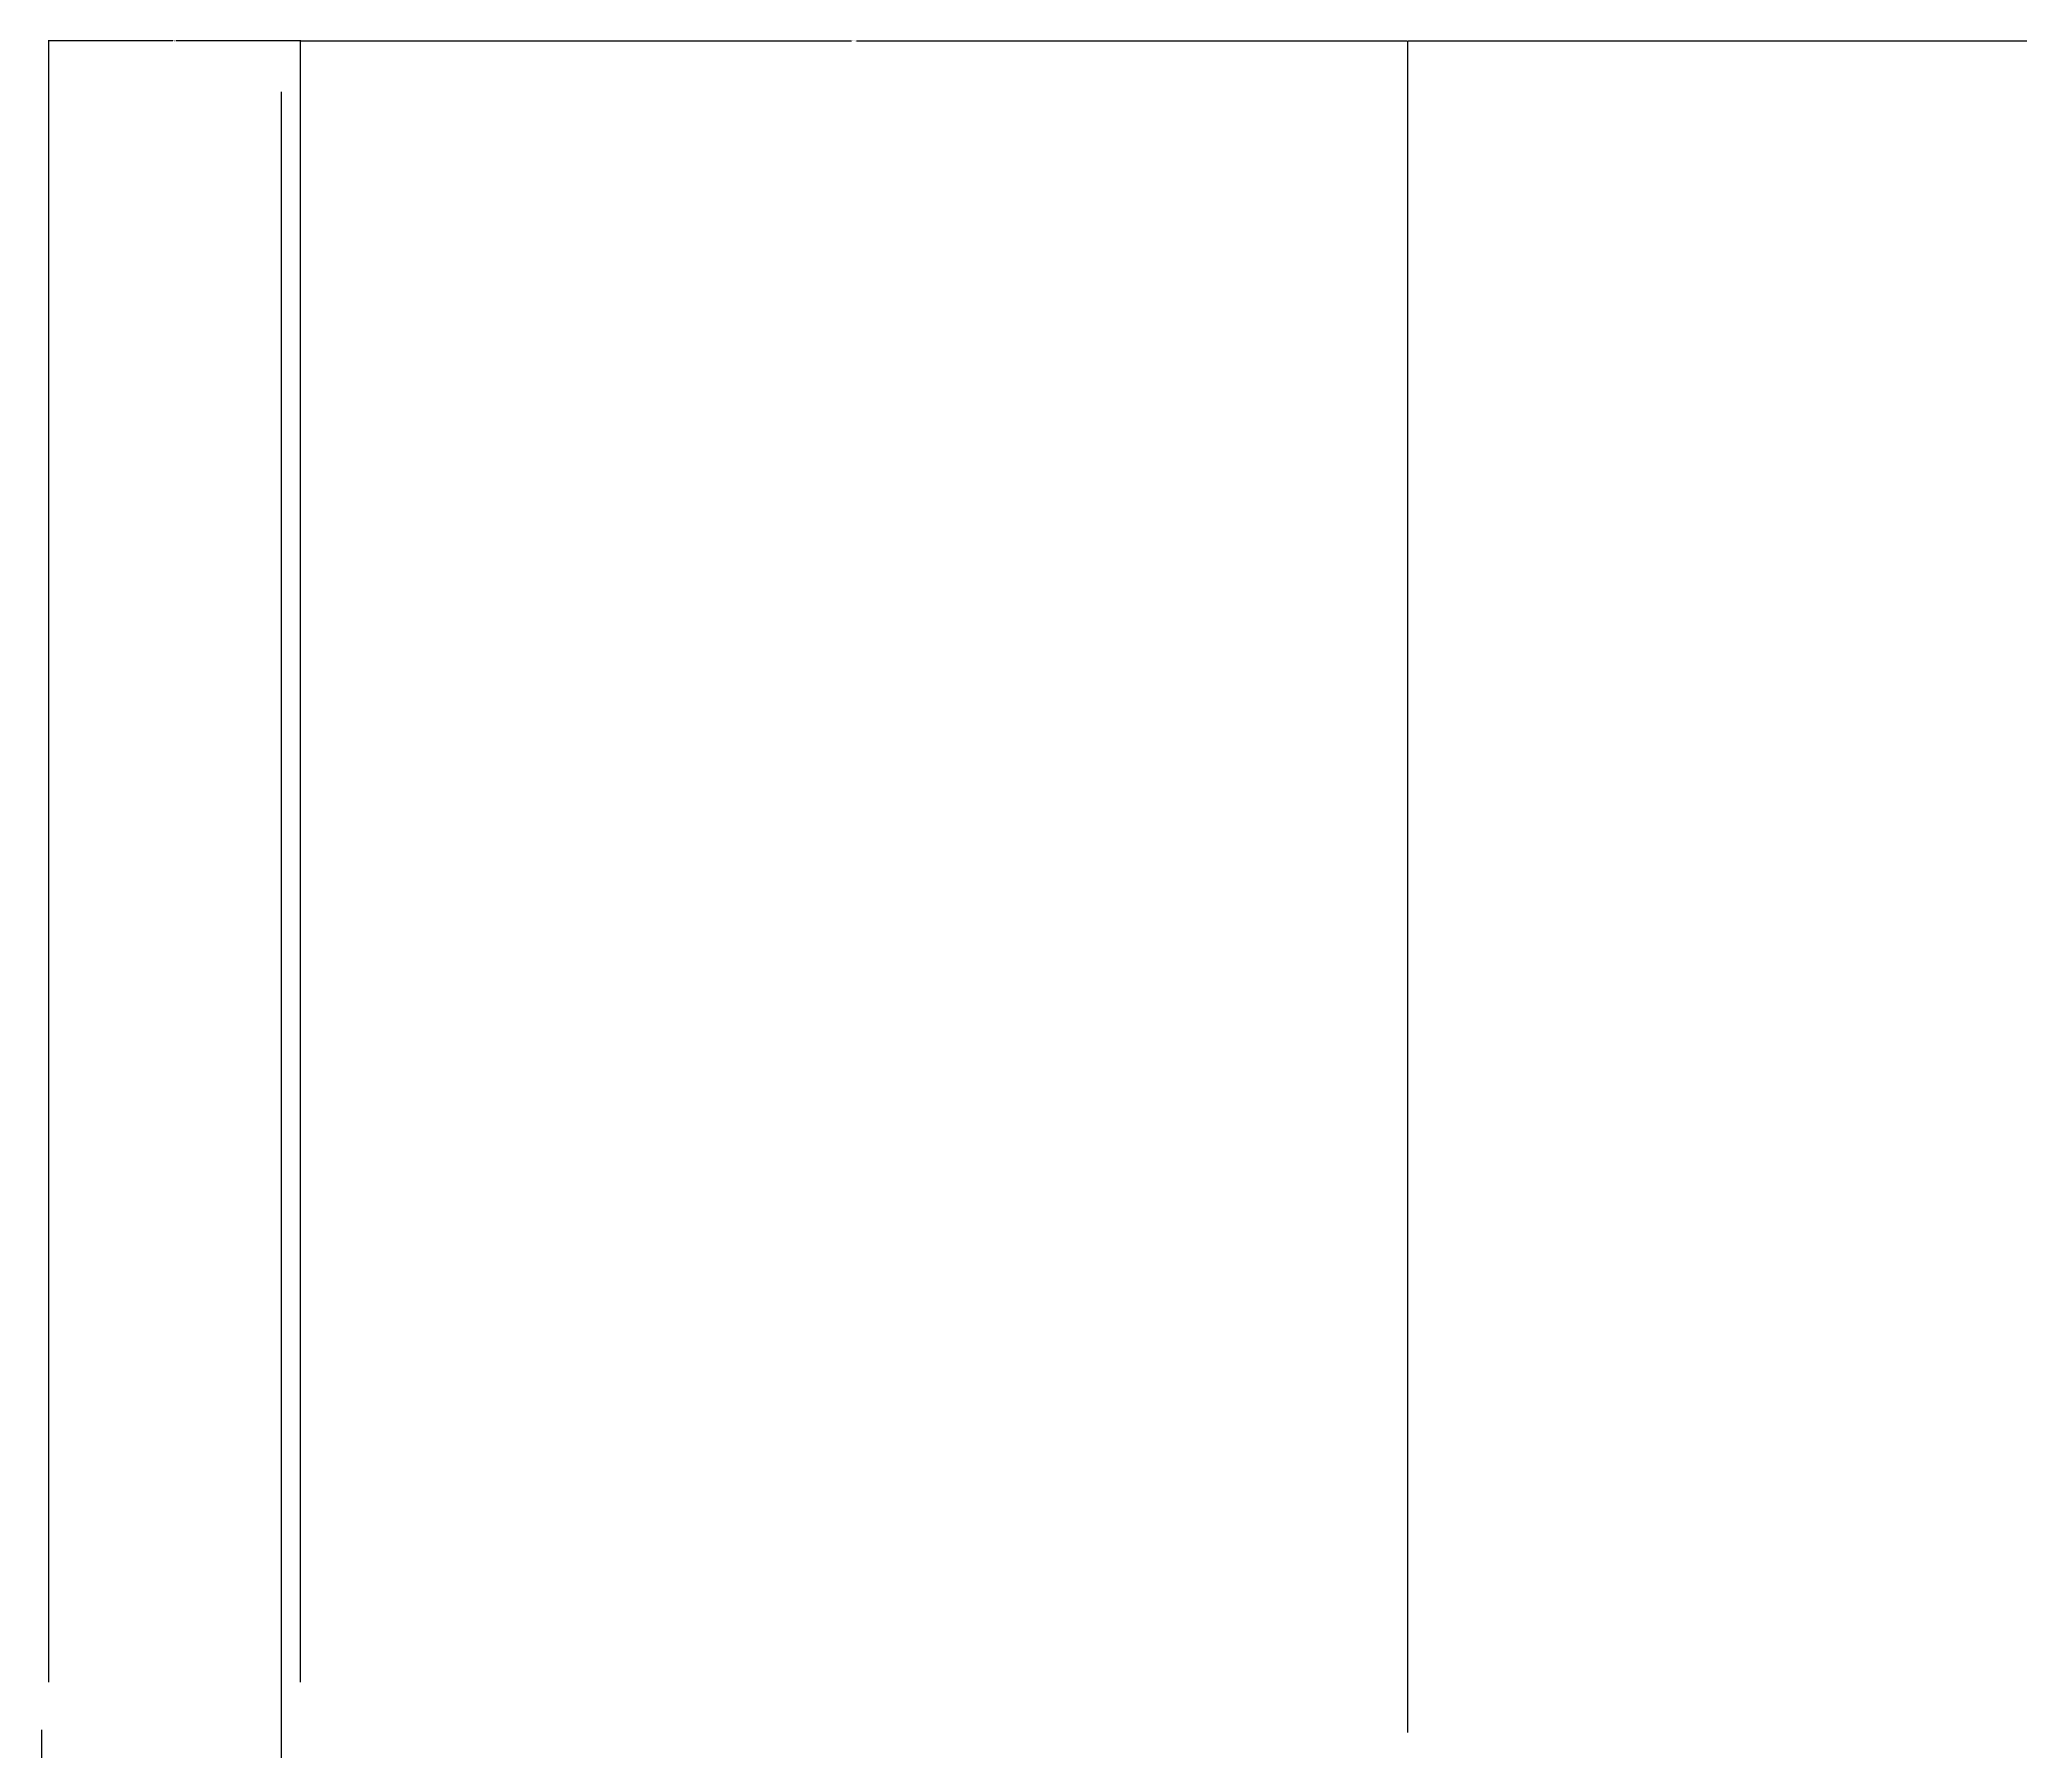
# Model space of a CAD drawing. Header units: metres. Extents: x 169789 to 254571, y -54633 to 5590.
# Drawn here: x 242585 to 243811, y 2850 to 3910 of the extents above; entities that cross this region are included whole.
import ezdxf

# ---------------------------------------------------------------- set-up
doc = ezdxf.new("R2010")
doc.units = ezdxf.units.M
doc.layers.add('DIM', color=3, linetype='Continuous')
doc.layers.add('WALL', color=40, linetype='Continuous')
doc.dimstyles.get("Standard").update_dxf_attribs({"dimtxt": 2.5, "dimasz": 2.5, "dimexe": 1.25, "dimexo": 0.625, "dimtad": 1, "dimcen": 2.5, "dimazin": 3, "dimtfac": 1, "dimtmove": 0, "dimatfit": 3})

# ---------------------------------------------------------------- blocks, each defined once
blk = doc.blocks.new('*D115')
for p, q in [((242667.72, 3909.28), (242590.59, 3909.28)), ((242590.84, 2893.23), (242590.84, 3909.28)), ((242746.85, 3909.28), (242669.72, 3909.28)), ((242746.6, 2893.23), (242746.6, 3909.28))]:
    blk.add_line(p, q)
at = {"layer": 'Defpoints'}
for p in [(242746.6, 3909.28), (242590.84, 2893.23), (242746.6, 2893.23)]:
    blk.add_point(p, dxfattribs=at)
at = {"layer": 'DIM', "insert": (242668.72, 3909.28), "char_height": 1, "attachment_point": 5}
blk.add_mtext('50', dxfattribs=at)
blk = doc.blocks.new('*D116')
for p, q in [((242746.6, 2924.36), (242746.6, 3909.28)), ((242746.85, 3909.28), (243087.79, 3909.28)), ((243090.79, 3909.28), (243431.73, 3909.28)), ((243431.98, 2924.36), (243431.98, 3909.28))]:
    blk.add_line(p, q)
at = {"layer": 'Defpoints'}
for p in [(242746.6, 3909.28), (242746.6, 2924.36), (243431.98, 2924.36)]:
    blk.add_point(p, dxfattribs=at)
at = {"layer": 'DIM', "insert": (243089.29, 3909.28), "char_height": 1, "attachment_point": 5}
blk.add_mtext('400', dxfattribs=at)
blk = doc.blocks.new('*D117')
for p, q in [((243431.98, 2862.1), (243431.98, 3909.28)), ((243432.23, 3909.28), (244411.31, 3909.28)), ((244415.31, 3909.28), (245394.39, 3909.28)), ((245394.64, 2862.1), (245394.64, 3909.28))]:
    blk.add_line(p, q)
at = {"layer": 'Defpoints'}
for p in [(243431.98, 3909.28), (243431.98, 2862.1), (245394.64, 2862.1)]:
    blk.add_point(p, dxfattribs=at)
at = {"layer": 'DIM', "insert": (244413.31, 3909.28), "char_height": 1, "attachment_point": 5}
blk.add_mtext('1000', dxfattribs=at)
blk = doc.blocks.new('*D121')
for p, q in [((242586.37, 2863.8), (242586.37, 2646.02)), ((242586.12, 2646.02), (242585.87, 2646.02)), ((242586.37, 2428.23), (242586.37, 2646.02)), ((242586.37, 2646.02), (242586.37, 2646.02)), ((242586.62, 2646.02), (242586.87, 2646.02))]:
    blk.add_line(p, q)
at = {"layer": 'Defpoints'}
for p in [(242586.37, 2863.8), (242586.37, 2646.02), (242586.37, 2428.23)]:
    blk.add_point(p, dxfattribs=at)
at = {"layer": 'DIM', "insert": (242586.37, 2647.145), "char_height": 1, "attachment_point": 5}
blk.add_mtext('200', dxfattribs=at)

msp = doc.modelspace()

# ---------------------------------------------------------------- linework, layer by layer
at = {"layer": 'WALL'}
msp.add_line((242734.82, 3877.65), (242734.82, -5560.93), dxfattribs=at)

# ---------------------------------------------------------------- dimensions: what is measured, and where the dimension line sits
at = {"layer": 'DIM'}
for base, p1, p2, text, picture, middle in [((242746.6, 3909.28), (242746.6, 2893.23), (242590.84, 2893.23), '50', '*D115', (242668.72, 3909.28)), ((242746.6, 3909.28), (242746.6, 2924.36), (243431.98, 2924.36), '400', '*D116', (243089.29, 3909.28)), ((243431.98, 3909.28), (243431.98, 2862.1), (245394.64, 2862.1), '1000', '*D117', (244413.31, 3909.28)), ((242586.37, 2646.02), (242586.37, 2863.8), (242586.37, 2428.23), '200', '*D121', (242586.37, 2647.145))]:
    dim = msp.add_linear_dim(base=base, p1=p1, p2=p2, text=text, dimstyle='Standard', dxfattribs=at)
    dim.commit()
    dim.dimension.update_dxf_attribs({"geometry": picture, "text_midpoint": middle})

doc.saveas('drawing.dxf')
